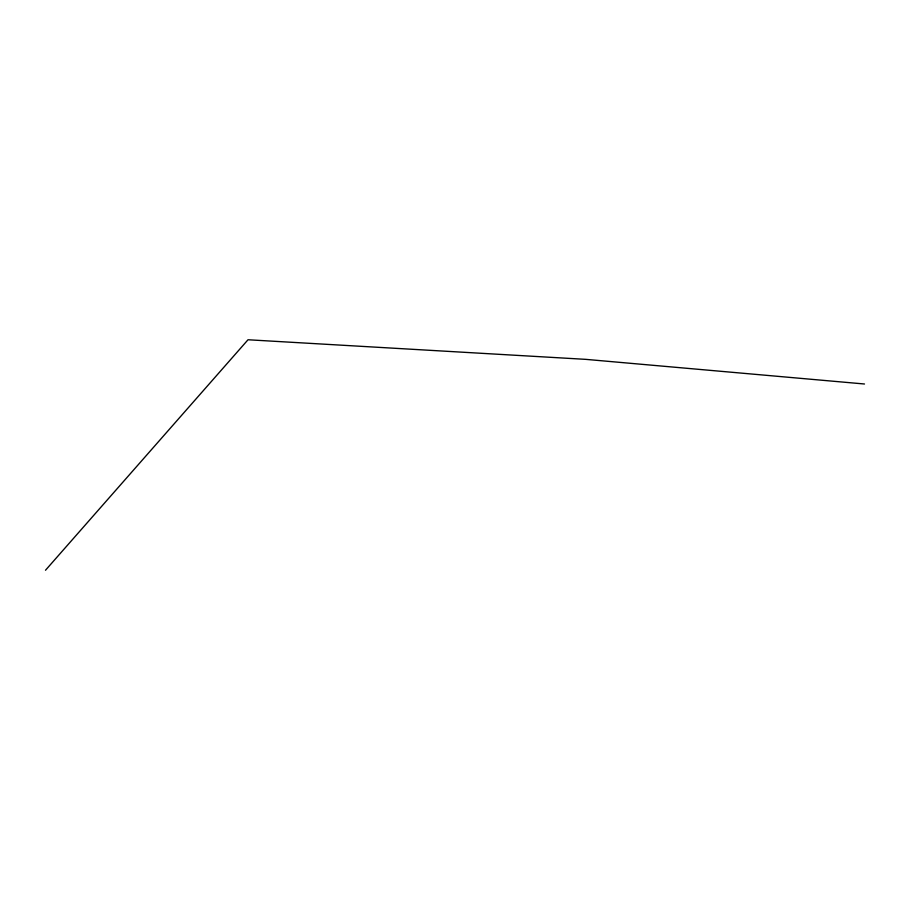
<?xml version="1.0" encoding="UTF-8"?>
<svg xmlns="http://www.w3.org/2000/svg" width="910" height="910" viewBox="0 0 910 910"><rect width="100%" height="100%" fill="white"/><g stroke="black" fill="none" stroke-linecap="round" stroke-linejoin="round"><path stroke-width="1.36" d="M45.5 570.24L248.02 339.76L585.653 359.348L864.5 383.997"/></g></svg>
